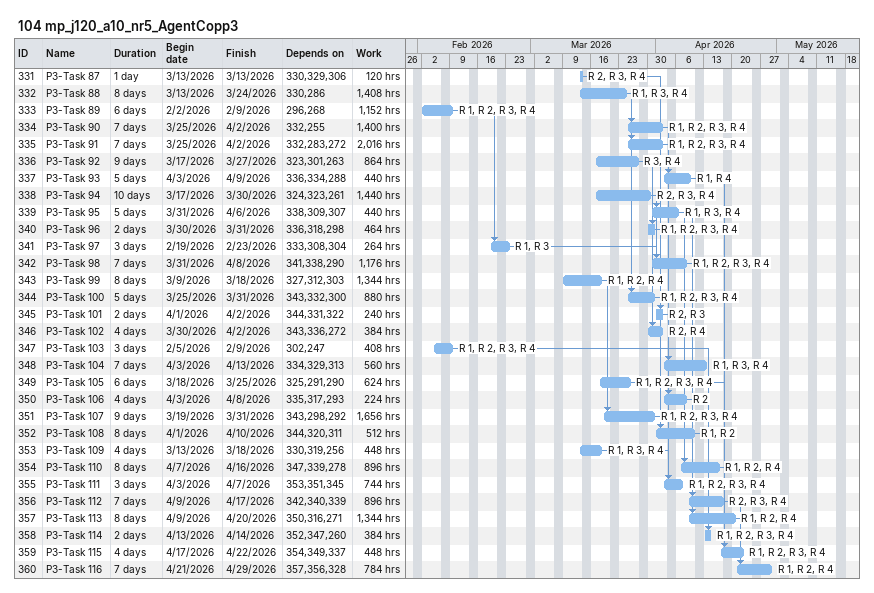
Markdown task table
104 mp_j120_a10_nr5_AgentCopp3

| ID | Task | Duration | Start | Finish | Predecessors | Resources | Work (h) |
|---|---|---|---|---|---|---|---|
| 331 | P3-Task 87 | 1d | 2026-03-13 | 2026-03-13 | 330, 329, 306 | R 2, R 3, R 4 | 120 |
| 332 | P3-Task 88 | 8d | 2026-03-13 | 2026-03-24 | 330, 286 | R 1, R 3, R 4 | 1408 |
| 333 | P3-Task 89 | 6d | 2026-02-02 | 2026-02-09 | 296, 268 | R 1, R 2, R 3, R 4 | 1152 |
| 334 | P3-Task 90 | 7d | 2026-03-25 | 2026-04-02 | 332, 255 | R 1, R 2, R 3, R 4 | 1400 |
| 335 | P3-Task 91 | 7d | 2026-03-25 | 2026-04-02 | 332, 283, 272 | R 1, R 2, R 3, R 4 | 2016 |
| 336 | P3-Task 92 | 9d | 2026-03-17 | 2026-03-27 | 323, 301, 263 | R 3, R 4 | 864 |
| 337 | P3-Task 93 | 5d | 2026-04-03 | 2026-04-09 | 336, 334, 288 | R 1, R 4 | 440 |
| 338 | P3-Task 94 | 10d | 2026-03-17 | 2026-03-30 | 324, 323, 261 | R 2, R 3, R 4 | 1440 |
| 339 | P3-Task 95 | 5d | 2026-03-31 | 2026-04-06 | 338, 309, 307 | R 1, R 3, R 4 | 440 |
| 340 | P3-Task 96 | 2d | 2026-03-30 | 2026-03-31 | 336, 318, 298 | R 1, R 2, R 3, R 4 | 464 |
| 341 | P3-Task 97 | 3d | 2026-02-19 | 2026-02-23 | 333, 308, 304 | R 1, R 3 | 264 |
| 342 | P3-Task 98 | 7d | 2026-03-31 | 2026-04-08 | 341, 338, 290 | R 1, R 2, R 3, R 4 | 1176 |
| 343 | P3-Task 99 | 8d | 2026-03-09 | 2026-03-18 | 327, 312, 303 | R 1, R 2, R 4 | 1344 |
| 344 | P3-Task 100 | 5d | 2026-03-25 | 2026-03-31 | 343, 332, 300 | R 1, R 2, R 3, R 4 | 880 |
| 345 | P3-Task 101 | 2d | 2026-04-01 | 2026-04-02 | 344, 331, 322 | R 2, R 3 | 240 |
| 346 | P3-Task 102 | 4d | 2026-03-30 | 2026-04-02 | 343, 336, 272 | R 2, R 4 | 384 |
| 347 | P3-Task 103 | 3d | 2026-02-05 | 2026-02-09 | 302, 247 | R 1, R 2, R 3, R 4 | 408 |
| 348 | P3-Task 104 | 7d | 2026-04-03 | 2026-04-13 | 334, 329, 313 | R 1, R 3, R 4 | 560 |
| 349 | P3-Task 105 | 6d | 2026-03-18 | 2026-03-25 | 325, 291, 290 | R 1, R 2, R 3, R 4 | 624 |
| 350 | P3-Task 106 | 4d | 2026-04-03 | 2026-04-08 | 335, 317, 293 | R 2 | 224 |
| 351 | P3-Task 107 | 9d | 2026-03-19 | 2026-03-31 | 343, 298, 292 | R 1, R 2, R 3, R 4 | 1656 |
| 352 | P3-Task 108 | 8d | 2026-04-01 | 2026-04-10 | 344, 320, 311 | R 1, R 2 | 512 |
| 353 | P3-Task 109 | 4d | 2026-03-13 | 2026-03-18 | 330, 319, 256 | R 1, R 3, R 4 | 448 |
| 354 | P3-Task 110 | 8d | 2026-04-07 | 2026-04-16 | 347, 339, 278 | R 1, R 2, R 4 | 896 |
| 355 | P3-Task 111 | 3d | 2026-04-03 | 2026-04-07 | 353, 351, 345 | R 1, R 2, R 3, R 4 | 744 |
| 356 | P3-Task 112 | 7d | 2026-04-09 | 2026-04-17 | 342, 340, 339 | R 2, R 3, R 4 | 896 |
| 357 | P3-Task 113 | 8d | 2026-04-09 | 2026-04-20 | 350, 316, 271 | R 1, R 2, R 4 | 1344 |
| 358 | P3-Task 114 | 2d | 2026-04-13 | 2026-04-14 | 352, 347, 260 | R 1, R 2, R 3, R 4 | 384 |
| 359 | P3-Task 115 | 4d | 2026-04-17 | 2026-04-22 | 354, 349, 337 | R 1, R 2, R 3, R 4 | 448 |
| 360 | P3-Task 116 | 7d | 2026-04-21 | 2026-04-29 | 357, 356, 328 | R 1, R 2, R 4 | 784 |
